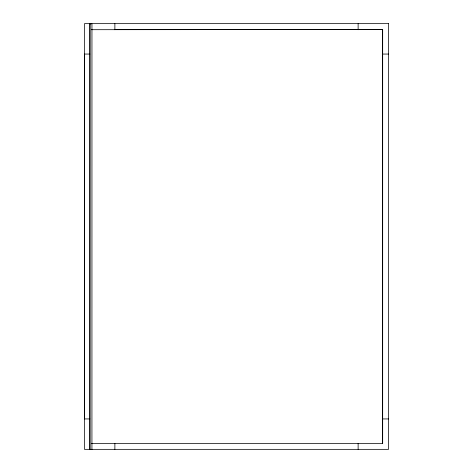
<?xml version="1.0" encoding="UTF-8"?>
<svg xmlns="http://www.w3.org/2000/svg" width="473" height="473" viewBox="0 0 473 473"><rect width="100%" height="100%" fill="white"/><g stroke="black" fill="none" stroke-linecap="round" stroke-linejoin="round"><path stroke-width="0.71" d="M90.562 23.792L89.876 23.792L89.852 449.344L91.868 449.35M89.971 449.344L89.994 23.792M89.846 23.792L91.957 23.798L91.933 449.35L91.543 449.35M91.283 29.704L382.633 29.551L382.598 443.55M90.538 449.35L89.823 449.344M114.874 29.586L382.598 29.592M89.87 54.058L84.466 54.058L84.466 418.936L89.87 418.936M382.45 54.058L388.534 54.058M382.45 418.936L388.534 418.936M91.283 443.408L382.497 443.449L382.474 29.71M382.675 29.515L382.675 443.621M358.126 23.65L358.126 29.734M358.126 443.408L358.126 449.344M114.874 23.65L114.874 29.734M114.874 443.408L114.874 449.344M388.534 23.65L84.466 23.65L84.466 449.344L388.534 449.344L388.534 23.65"/></g></svg>
